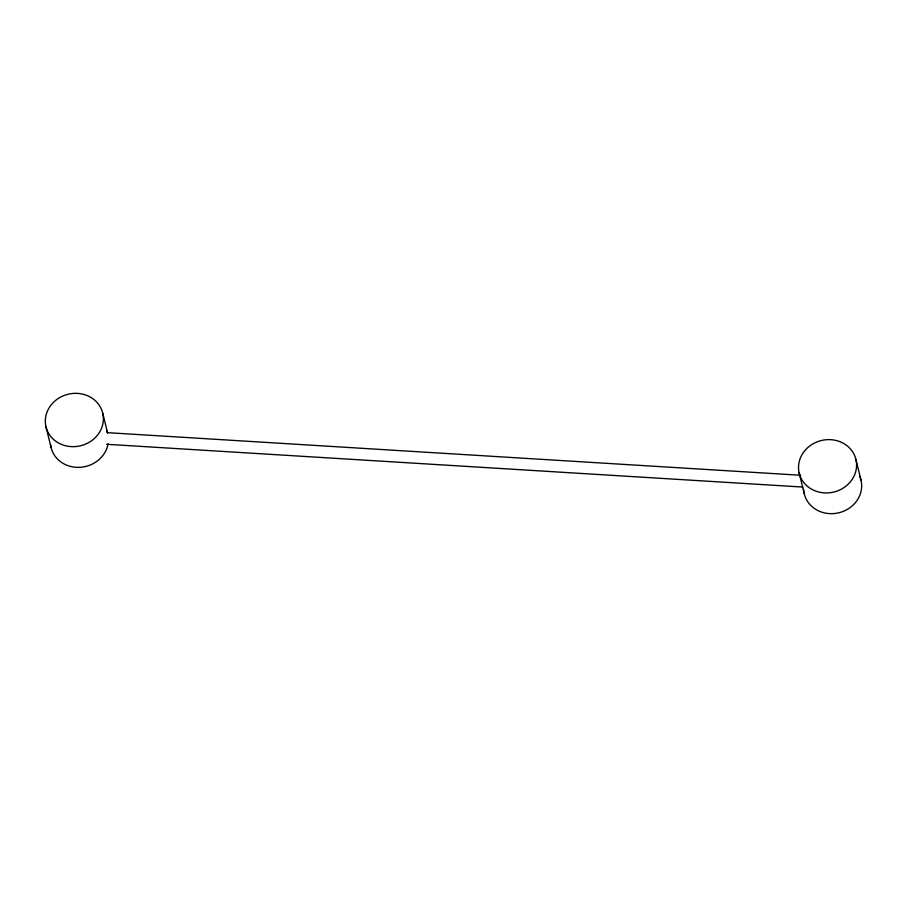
<?xml version="1.0" encoding="UTF-8"?>
<svg xmlns="http://www.w3.org/2000/svg" width="907" height="907" viewBox="0 0 907 907"><rect width="100%" height="100%" fill="white"/><g stroke="black" fill="none" stroke-linecap="round" stroke-linejoin="round"><path stroke-width="1.36" d="M107.253 432.65L800.666 475.268M106.629 444.283L802.876 487.07M855.993 459.747A29.183 26.507 -13.8 0 1 818.409 491.945A29.183 26.507 -13.8 0 1 808.262 447.162A29.183 26.507 -13.8 0 1 855.993 459.747L861.083 480.472M799.112 472.819L804.203 493.544M102.797 413.456A29.183 26.507 -13.8 0 1 65.202 445.654A29.183 26.507 -13.8 0 1 55.066 400.871A29.183 26.507 -13.8 0 1 102.797 413.456L107.57 432.888M45.917 426.528L51.007 447.253M859.813 476.504A29.183 26.507 -13.8 0 1 838.499 512.863A29.183 26.507 -13.8 0 1 803.636 489.417M108.092 443.874A29.183 26.507 -13.8 0 1 78.501 467.377A29.183 26.507 -13.8 0 1 50.554 444.509M106.618 430.213A29.183 26.507 -13.8 0 1 107.536 432.832"/></g></svg>
